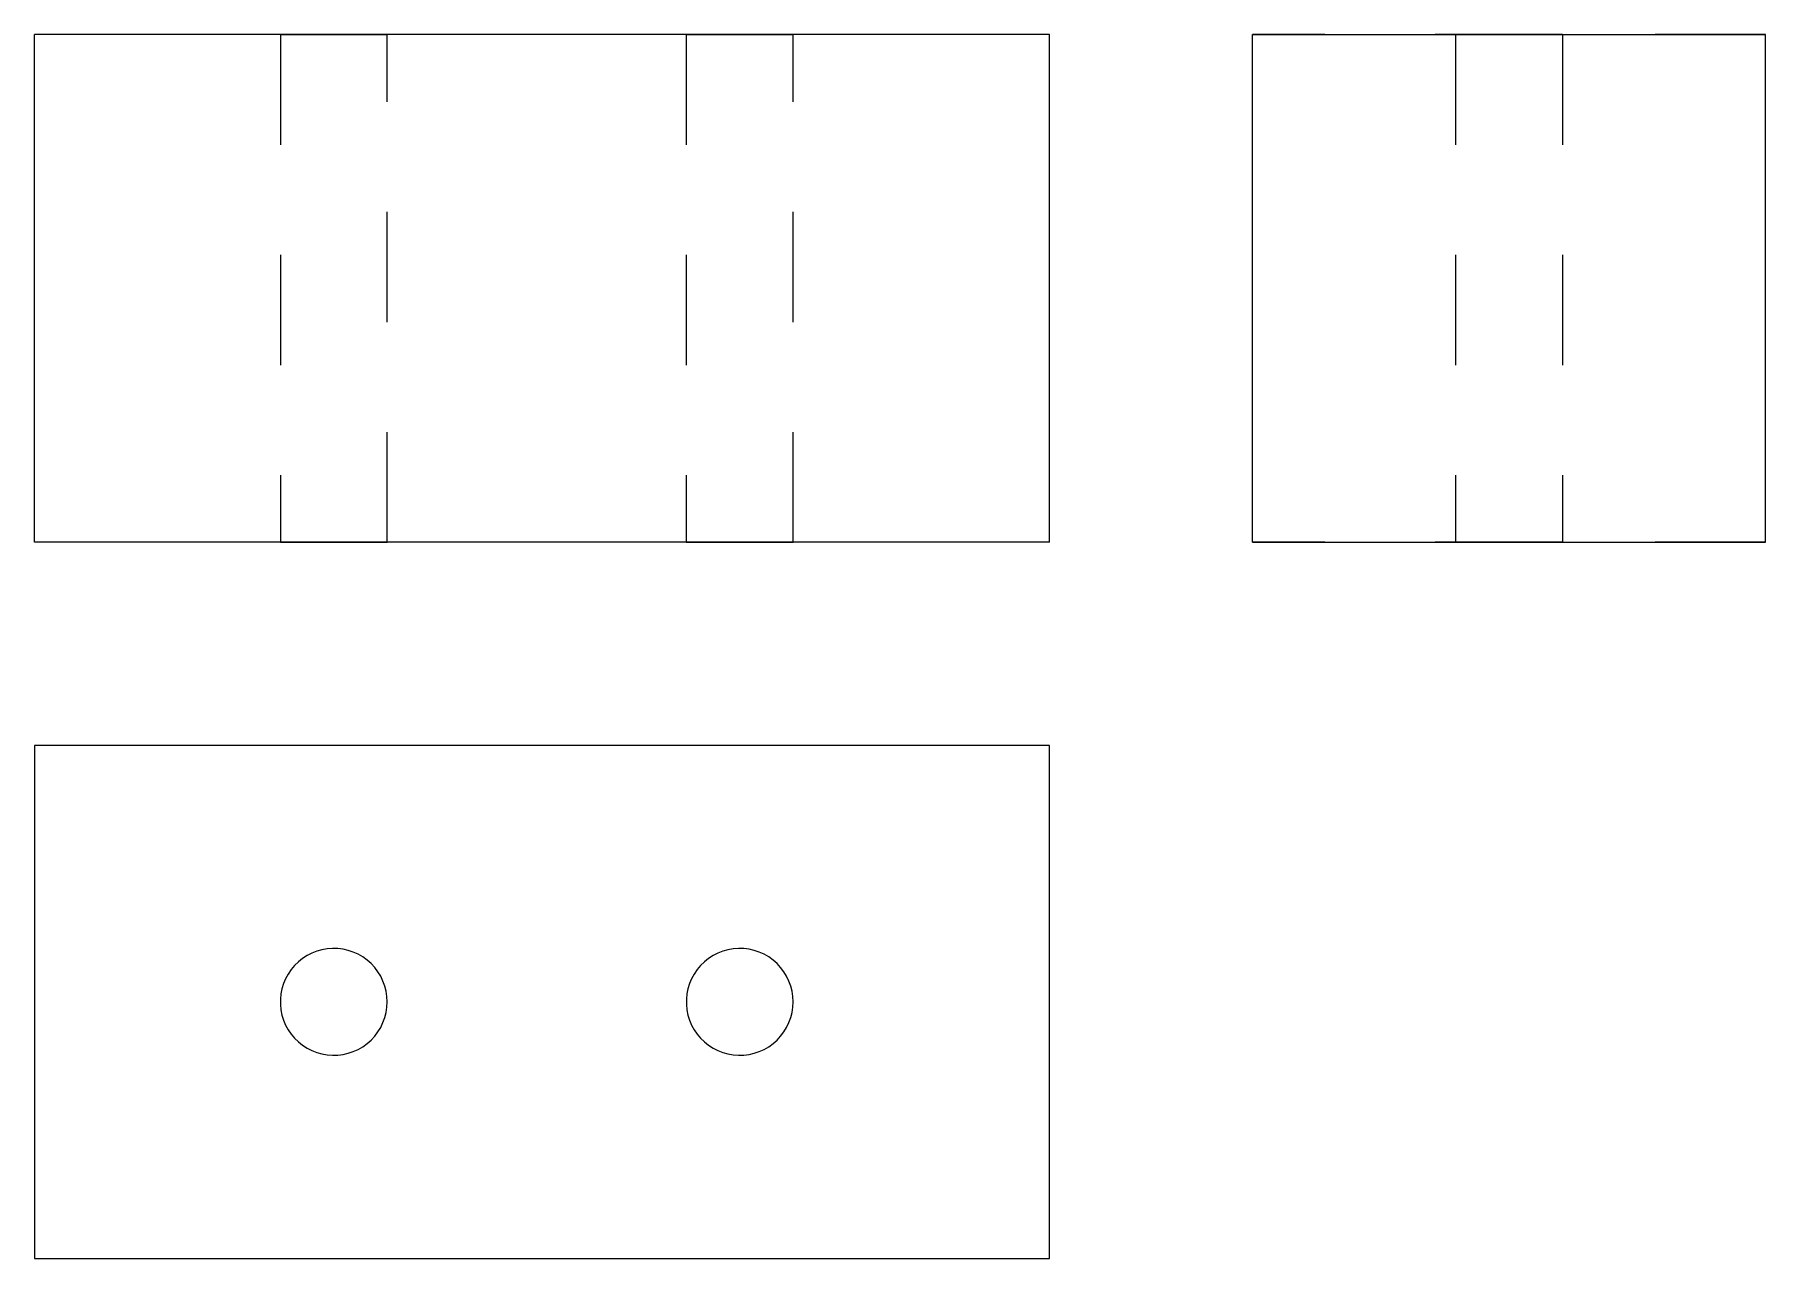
# Model space of a CAD drawing. Extents: x 0 to 1.57, y 0 to 1.11.
import ezdxf

# ---------------------------------------------------------------- set-up
doc = ezdxf.new("R2010")
doc.units = 0
doc.linetypes.add('HIDDEN', pattern=[0.046094, 0.030745, -0.015349])
for name, color, linetype in [('FRONT', 7, 'CONTINUOUS'), ('FRONT_HID', 7, 'HIDDEN'), ('LEFT', 7, 'CONTINUOUS'), ('LEFT_HID', 7, 'HIDDEN'), ('TOP', 7, 'CONTINUOUS')]:
    doc.layers.add(name, color=color, linetype=linetype)

msp = doc.modelspace()

# ---------------------------------------------------------------- linework, layer by layer
at = {"layer": 'FRONT'}
for p, q in [((0.921875, 1.111102), (0, 1.111102)), ((0, 0.650164), (0, 1.111102)), ((0.921875, 0.650164), (0.921875, 1.111102)), ((0.921875, 0.650164), (0, 0.650164))]:
    msp.add_line(p, q, dxfattribs=at)
at = {"layer": 'FRONT_HID', "linetype": 'HIDDEN'}
for p, q in [((0.32023, 1.111102), (0.223191, 1.111102)), ((0.223191, 1.111102), (0.32023, 1.111102)), ((0.223191, 1.111102), (0.223191, 0.650164)), ((0.32023, 0.650164), (0.32023, 1.111102)), ((0.68898, 1.111102), (0.591941, 1.111102)), ((0.591941, 1.111102), (0.68898, 1.111102)), ((0.591941, 1.111102), (0.591941, 0.650164)), ((0.68898, 0.650164), (0.68898, 1.111102)), ((0.32023, 0.650164), (0.223191, 0.650164)), ((0.223191, 0.650164), (0.32023, 0.650164)), ((0.68898, 0.650164), (0.591941, 0.650164)), ((0.591941, 0.650164), (0.68898, 0.650164))]:
    msp.add_line(p, q, dxfattribs=at)
at = {"layer": 'LEFT'}
for p, q in [((1.10625, 0.650164), (1.10625, 1.111102)), ((1.10625, 1.111102), (1.572039, 1.111102)), ((1.572039, 0.650164), (1.572039, 1.111102)), ((1.10625, 0.650164), (1.572039, 0.650164))]:
    msp.add_line(p, q, dxfattribs=at)
at = {"layer": 'LEFT_HID', "linetype": 'HIDDEN'}
for p, q in [((1.572039, 1.111102), (1.10625, 1.111102)), ((1.339145, 1.111102), (1.290625, 1.111102)), ((1.290625, 1.111102), (1.387664, 1.111102)), ((1.339145, 1.111102), (1.290625, 1.111102)), ((1.290625, 1.111102), (1.387664, 1.111102)), ((1.290625, 1.111102), (1.290625, 0.650164)), ((1.290625, 1.111102), (1.290625, 0.650164)), ((1.387664, 1.111102), (1.339145, 1.111102)), ((1.387664, 1.111102), (1.339145, 1.111102)), ((1.387664, 1.111102), (1.387664, 0.650164)), ((1.387664, 1.111102), (1.387664, 0.650164)), ((1.572039, 0.650164), (1.10625, 0.650164)), ((1.339145, 0.650164), (1.290625, 0.650164)), ((1.290625, 0.650164), (1.387664, 0.650164)), ((1.339145, 0.650164), (1.290625, 0.650164)), ((1.290625, 0.650164), (1.387664, 0.650164)), ((1.387664, 0.650164), (1.339145, 0.650164)), ((1.387664, 0.650164), (1.339145, 0.650164))]:
    msp.add_line(p, q, dxfattribs=at)
at = {"layer": 'TOP'}
for p, q in [((0.921875, 0.465789), (0, 0.465789)), ((0, 0.465789), (0, 0)), ((0.921875, 0), (0.921875, 0.465789)), ((0.239606, 0.269274), (0.236143, 0.265897)), ((0.243387, 0.27229), (0.239606, 0.269274)), ((0.247451, 0.274914), (0.243387, 0.27229)), ((0.251755, 0.277121), (0.247451, 0.274914)), ((0.256258, 0.278888), (0.251755, 0.277121)), ((0.260914, 0.280198), (0.256258, 0.278888)), ((0.265677, 0.281038), (0.260914, 0.280198)), ((0.270501, 0.281399), (0.265677, 0.281038)), ((0.275336, 0.281279), (0.270501, 0.281399)), ((0.280136, 0.280677), (0.275336, 0.281279)), ((0.284852, 0.279601), (0.280136, 0.280677)), ((0.289437, 0.27806), (0.284852, 0.279601)), ((0.293846, 0.276071), (0.289437, 0.27806)), ((0.298035, 0.273653), (0.293846, 0.276071)), ((0.301962, 0.270829), (0.298035, 0.273653)), ((0.305589, 0.267628), (0.301962, 0.270829)), ((0.308879, 0.264083), (0.305589, 0.267628)), ((0.608356, 0.269274), (0.604893, 0.265897)), ((0.612137, 0.27229), (0.608356, 0.269274)), ((0.616201, 0.274914), (0.612137, 0.27229)), ((0.620505, 0.277121), (0.616201, 0.274914)), ((0.625008, 0.278888), (0.620505, 0.277121)), ((0.629664, 0.280198), (0.625008, 0.278888)), ((0.634427, 0.281038), (0.629664, 0.280198)), ((0.639251, 0.281399), (0.634427, 0.281038)), ((0.644086, 0.281279), (0.639251, 0.281399)), ((0.648886, 0.280677), (0.644086, 0.281279)), ((0.653602, 0.279601), (0.648886, 0.280677)), ((0.658187, 0.27806), (0.653602, 0.279601)), ((0.662596, 0.276071), (0.658187, 0.27806)), ((0.666785, 0.273653), (0.662596, 0.276071)), ((0.670712, 0.270829), (0.666785, 0.273653)), ((0.674339, 0.267628), (0.670712, 0.270829)), ((0.677629, 0.264083), (0.674339, 0.267628)), ((0.227996, 0.253947), (0.226117, 0.249489)), ((0.230309, 0.258195), (0.227996, 0.253947)), ((0.233034, 0.262191), (0.230309, 0.258195)), ((0.236143, 0.265897), (0.233034, 0.262191)), ((0.311799, 0.260227), (0.308879, 0.264083)), ((0.314322, 0.256099), (0.311799, 0.260227)), ((0.31642, 0.251741), (0.314322, 0.256099)), ((0.318075, 0.247196), (0.31642, 0.251741)), ((0.596746, 0.253947), (0.594867, 0.249489)), ((0.599059, 0.258195), (0.596746, 0.253947)), ((0.601784, 0.262191), (0.599059, 0.258195)), ((0.604893, 0.265897), (0.601784, 0.262191)), ((0.680549, 0.260227), (0.677629, 0.264083)), ((0.683072, 0.256099), (0.680549, 0.260227)), ((0.68517, 0.251741), (0.683072, 0.256099)), ((0.686825, 0.247196), (0.68517, 0.251741)), ((0.223733, 0.240126), (0.223251, 0.235313)), ((0.224691, 0.244867), (0.223733, 0.240126)), ((0.226117, 0.249489), (0.224691, 0.244867)), ((0.319268, 0.242509), (0.318075, 0.247196)), ((0.319989, 0.237726), (0.319268, 0.242509)), ((0.32023, 0.232895), (0.319989, 0.237726)), ((0.592483, 0.240126), (0.592001, 0.235313)), ((0.593441, 0.244867), (0.592483, 0.240126)), ((0.594867, 0.249489), (0.593441, 0.244867)), ((0.688018, 0.242509), (0.686825, 0.247196)), ((0.688739, 0.237726), (0.688018, 0.242509)), ((0.68898, 0.232895), (0.688739, 0.237726)), ((0.223251, 0.235313), (0.223251, 0.230476)), ((0.223251, 0.230476), (0.223733, 0.225663)), ((0.223733, 0.225663), (0.224691, 0.220922)), ((0.224691, 0.220922), (0.226117, 0.2163)), ((0.318075, 0.218593), (0.319268, 0.223281)), ((0.319268, 0.223281), (0.319989, 0.228064)), ((0.319989, 0.228064), (0.32023, 0.232895)), ((0.592001, 0.235313), (0.592001, 0.230476)), ((0.592001, 0.230476), (0.592483, 0.225663)), ((0.592483, 0.225663), (0.593441, 0.220922)), ((0.593441, 0.220922), (0.594867, 0.2163)), ((0.686825, 0.218593), (0.688018, 0.223281)), ((0.688018, 0.223281), (0.688739, 0.228064)), ((0.688739, 0.228064), (0.68898, 0.232895)), ((0.226117, 0.2163), (0.227996, 0.211843)), ((0.227996, 0.211843), (0.230309, 0.207595)), ((0.230309, 0.207595), (0.233034, 0.203598)), ((0.308879, 0.201707), (0.311799, 0.205563)), ((0.311799, 0.205563), (0.314322, 0.20969)), ((0.314322, 0.20969), (0.31642, 0.214048)), ((0.31642, 0.214048), (0.318075, 0.218593)), ((0.594867, 0.2163), (0.596746, 0.211843)), ((0.596746, 0.211843), (0.599059, 0.207595)), ((0.599059, 0.207595), (0.601784, 0.203598)), ((0.677629, 0.201707), (0.680549, 0.205563)), ((0.680549, 0.205563), (0.683072, 0.20969)), ((0.683072, 0.20969), (0.68517, 0.214048)), ((0.68517, 0.214048), (0.686825, 0.218593)), ((0.233034, 0.203598), (0.236143, 0.199893)), ((0.236143, 0.199893), (0.239606, 0.196516)), ((0.239606, 0.196516), (0.243387, 0.1935)), ((0.243387, 0.1935), (0.247451, 0.190875)), ((0.247451, 0.190875), (0.251755, 0.188669)), ((0.251755, 0.188669), (0.256258, 0.186902)), ((0.289437, 0.187729), (0.293846, 0.189718)), ((0.293846, 0.189718), (0.298035, 0.192137)), ((0.298035, 0.192137), (0.301962, 0.19496)), ((0.301962, 0.19496), (0.305589, 0.198161)), ((0.305589, 0.198161), (0.308879, 0.201707)), ((0.601784, 0.203598), (0.604893, 0.199893)), ((0.604893, 0.199893), (0.608356, 0.196516)), ((0.608356, 0.196516), (0.612137, 0.1935)), ((0.612137, 0.1935), (0.616201, 0.190875)), ((0.616201, 0.190875), (0.620505, 0.188669)), ((0.620505, 0.188669), (0.625008, 0.186902)), ((0.658187, 0.187729), (0.662596, 0.189718)), ((0.662596, 0.189718), (0.666785, 0.192137)), ((0.666785, 0.192137), (0.670712, 0.19496)), ((0.670712, 0.19496), (0.674339, 0.198161)), ((0.674339, 0.198161), (0.677629, 0.201707)), ((0.256258, 0.186902), (0.260914, 0.185591)), ((0.260914, 0.185591), (0.265677, 0.184752)), ((0.265677, 0.184752), (0.270501, 0.18439)), ((0.270501, 0.18439), (0.275336, 0.184511)), ((0.275336, 0.184511), (0.280136, 0.185112)), ((0.280136, 0.185112), (0.284852, 0.186188)), ((0.284852, 0.186188), (0.289437, 0.187729)), ((0.625008, 0.186902), (0.629664, 0.185591)), ((0.629664, 0.185591), (0.634427, 0.184752)), ((0.634427, 0.184752), (0.639251, 0.18439)), ((0.639251, 0.18439), (0.644086, 0.184511)), ((0.644086, 0.184511), (0.648886, 0.185112)), ((0.648886, 0.185112), (0.653602, 0.186188)), ((0.653602, 0.186188), (0.658187, 0.187729)), ((0, 0), (0.921875, 0))]:
    msp.add_line(p, q, dxfattribs=at)

doc.saveas('drawing.dxf')
